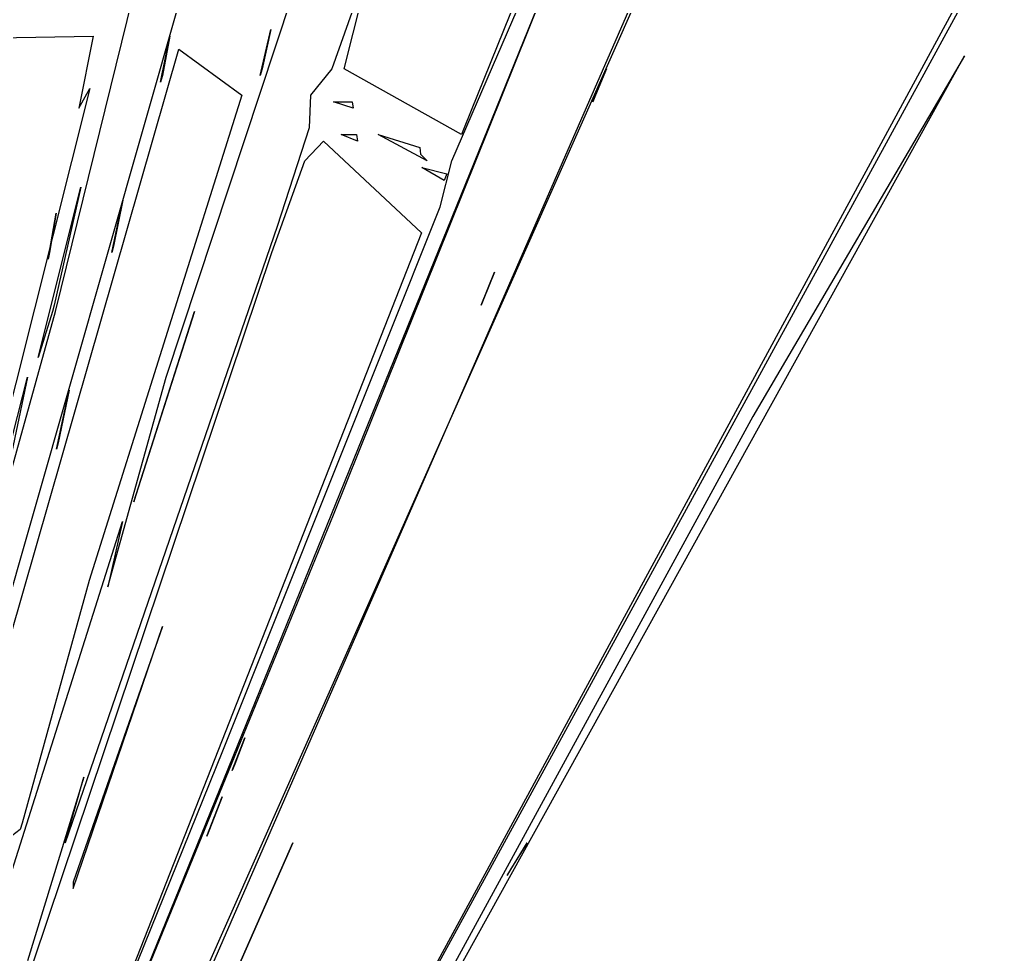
# Model space of a CAD drawing. Extents: x -11089 to 11068, y 2036 to 20000.
# Drawn here: x 3518 to 8962, y 11159 to 16297 of the extents above; entities that cross this region are included whole.
import ezdxf

# ---------------------------------------------------------------- set-up
doc = ezdxf.new("R2010")
doc.units = 0

msp = doc.modelspace()

# ---------------------------------------------------------------- linework, layer by layer
for p, q in [((5425.3472, 20000, 1919.0476), (3280.4414, 12492.7885)), ((8506.9444, 20000, 2097.619), (3859.5372, 9536.0577)), ((6554.4246, 19740.3846), (5234.3307, 16026.4423)), ((4323.1566, 14331.7308), (5981.9539, 19343.75)), ((5894.718, 15521.6346), (7380.658, 18947.1154)), ((3714.5266, 14692.3077), (4406.5922, 17504.8077)), ((3674.825, 9031.25), (7248.2013, 17216.3462)), ((6589.4598, 17252.4038), (5963.1869, 15701.9231)), ((6622.1788, 17000), (3590.5078, 9536.0577)), ((5243.6294, 13574.5192), (6622.1788, 17000)), ((3977.3481, 7733.1731), (8961.9433, 16855.7692)), ((8791.7126, 16603.3654), (3392.1201, 6651.4423)), ((5303.8899, 16026.4423), (5411.3691, 16459.1346)), ((4840.8391, 15990.3846), (4899.6259, 16242.7885)), ((4899.6259, 16242.7885), (4851.755, 16026.4423)), ((1719.5377, 16170.6731), (3921.5505, 16206.7308)), ((3921.5505, 16206.7308), (3842.7317, 15810.0962)), ((4293.2651, 15954.3269), (4343.6008, 16206.7308)), ((4343.6008, 16206.7308), (4302.9681, 15990.3846)), ((3357.883, 12528.8462), (4394.3017, 16134.6154)), ((4394.3017, 16134.6154), (4739.1582, 15882.2115)), ((3082.2571, 5930.2885), (8716.5585, 16098.5577)), ((8716.5585, 16098.5577), (7550.8731, 14115.3846)), ((4851.755, 16026.4423), (4840.8391, 15990.3846)), ((5234.3307, 16026.4423), (5118.2908, 15882.2115)), ((5949.4931, 15665.8654), (5303.8899, 16026.4423)), ((6671.3408, 15846.1538), (6747.2435, 16026.4423)), ((6747.2435, 16026.4423), (6686.5214, 15882.2115)), ((4302.9681, 15990.3846), (4293.2651, 15954.3269)), ((3903.5686, 15918.2692), (3322.8948, 13610.5769)), ((3842.7317, 15810.0962), (3903.5686, 15918.2692)), ((4739.1582, 15882.2115), (3899.9483, 13213.9423)), ((5118.2908, 15882.2115), (5111.3031, 15701.9231)), ((5352.3763, 15810.0962), (5244.2241, 15846.1538)), ((5244.2241, 15846.1538), (5347.3892, 15846.1538)), ((5347.3892, 15846.1538), (5352.3763, 15810.0962)), ((6686.5214, 15882.2115), (6671.3408, 15846.1538)), ((5111.3031, 15701.9231), (4935.2401, 15161.0577)), ((5963.1869, 15701.9231), (5949.4931, 15665.8654)), ((5086.2995, 15521.6346), (5189.5846, 15629.8077)), ((5189.5846, 15629.8077), (5727.6747, 15125)), ((5376.1383, 15629.8077), (5286.5496, 15665.8654)), ((5286.5496, 15665.8654), (5371.5424, 15665.8654)), ((5371.5424, 15665.8654), (5376.1383, 15629.8077)), ((5759.9816, 15521.6346), (5490.5322, 15665.8654)), ((5490.5322, 15665.8654), (5719.062, 15593.75)), ((5719.062, 15593.75), (5722.7189, 15557.6923)), ((4904.5843, 15016.8269), (5086.2995, 15521.6346)), ((5722.7189, 15557.6923), (5759.9816, 15521.6346)), ((5831.9979, 15269.2308), (5894.718, 15521.6346)), ((5853.6367, 15413.4615), (5729.7979, 15485.5769)), ((5729.7979, 15485.5769), (5867.3304, 15449.5192)), ((5867.3304, 15449.5192), (5853.6367, 15413.4615)), ((3619.3769, 14439.9038), (3854.3623, 15377.4038)), ((3854.3623, 15377.4038), (3707.6614, 14728.3654)), ((4024.6921, 15016.8269), (4085.396, 15305.2885)), ((4085.396, 15305.2885), (4034.356, 15052.8846)), ((4635.6358, 12276.4423), (5831.9979, 15269.2308)), ((3673.6695, 14980.7692), (3719.0364, 15233.1731)), ((3719.0364, 15233.1731), (3682.5118, 15016.8269)), ((4935.2401, 15161.0577), (3768.0471, 11771.6346)), ((5727.6747, 15125), (3857.7766, 10365.3846)), ((4034.356, 15052.8846), (4024.6921, 15016.8269)), ((3596.4992, 11122.5962), (4904.5843, 15016.8269)), ((3682.5118, 15016.8269), (3673.6695, 14980.7692)), ((6056.9124, 14728.3654), (6131.0545, 14908.6538)), ((6131.0545, 14908.6538), (6071.7408, 14764.4231)), ((6071.7408, 14764.4231), (6056.9124, 14728.3654)), ((3707.6614, 14728.3654), (3698.5844, 14692.3077)), ((3393.4295, 13538.4615), (3714.5266, 14692.3077)), ((3698.5844, 14692.3077), (3619.3769, 14439.9038)), ((4146.1129, 13646.6346), (4479.7509, 14692.3077)), ((4479.7509, 14692.3077), (4157.068, 13682.6923)), ((3099.5843, 12528.8462), (3561.1614, 14331.7308)), ((3561.1614, 14331.7308), (3393.4295, 13538.4615)), ((4003.6976, 13177.8846), (4323.1566, 14331.7308)), ((3719.6546, 13935.0962), (3790.8049, 14259.6154)), ((3790.8049, 14259.6154), (3729.2793, 13971.1538)), ((7550.8731, 14115.3846), (3100.9981, 5966.3462)), ((3729.2793, 13971.1538), (3719.6546, 13935.0962)), ((4157.068, 13682.6923), (4146.1129, 13646.6346)), ((3576.9314, 9500), (5243.6294, 13574.5192)), ((3340.4358, 11194.7115), (4083.8675, 13538.4615)), ((4083.8675, 13538.4615), (4003.6976, 13177.8846)), ((3899.9483, 13213.9423), (3531.9741, 11879.8077)), ((4303.6358, 12961.5385), (3811.6403, 11555.2885)), ((3812.2454, 11519.2308), (4303.6358, 12961.5385)), ((4687.2131, 12168.2692), (4756.6601, 12348.5577)), ((4756.6601, 12348.5577), (4701.1025, 12204.3269)), ((3672.5793, 9896.6346), (4635.6358, 12276.4423)), ((4701.1025, 12204.3269), (4687.2131, 12168.2692)), ((3870.3019, 12132.2115), (3560.2928, 11122.5962)), ((3768.0471, 11771.6346), (3870.3019, 12132.2115)), ((4548.319, 11807.6923), (4631.6554, 12024.0385)), ((4631.6554, 12024.0385), (4562.2084, 11843.75)), ((3531.9741, 11879.8077), (3521.2538, 11843.75)), ((3521.2538, 11843.75), (3472.097, 11807.6923)), ((4562.2084, 11843.75), (4548.319, 11807.6923)), ((4020.1823, 9500), (5019.8051, 11771.6346)), ((5019.8051, 11771.6346), (4035.4411, 9536.0577)), ((6200.6659, 11591.3462), (6309.8823, 11771.6346)), ((6309.8823, 11771.6346), (6219.9545, 11627.4038)), ((6219.9545, 11627.4038), (6200.6659, 11591.3462)), ((3811.6403, 11555.2885), (3812.2454, 11519.2308))]:
    msp.add_line(p, q)

doc.saveas('drawing.dxf')
